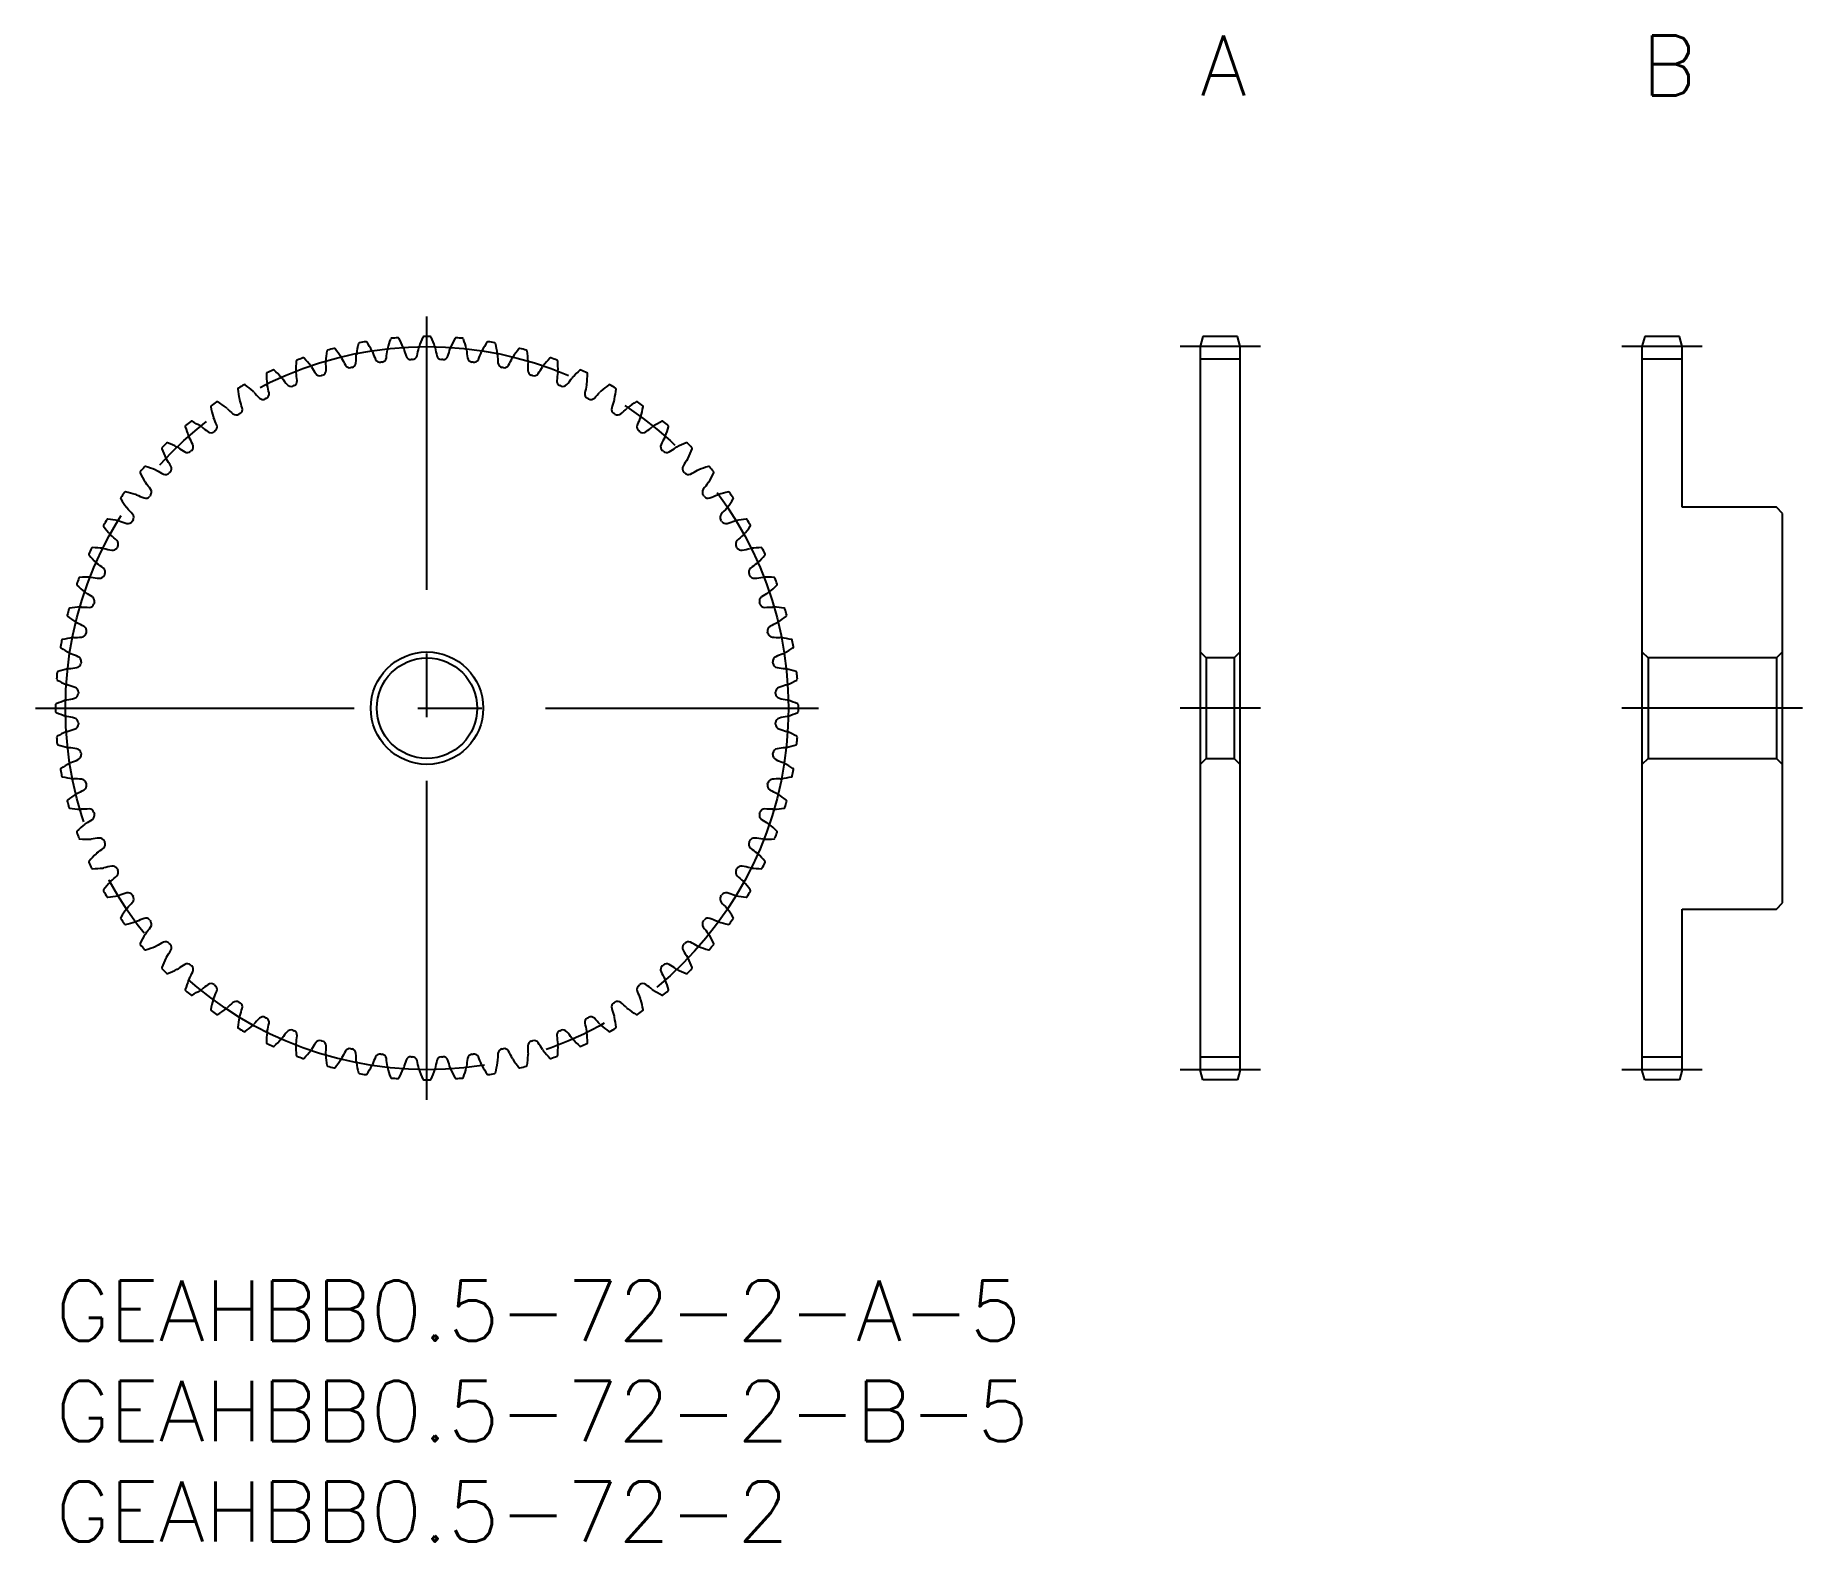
# Model space of a CAD drawing. Extents: x -1 to 87, y -13 to 62.
import ezdxf

# ---------------------------------------------------------------- set-up
doc = ezdxf.new("R2010")
doc.units = 0
doc.header["$LTSCALE"] = 0.5
doc.linetypes.add('CENTER', pattern=[50.8, 31.75, -6.35, 6.35, -6.35])
for name, color, linetype in [('MSM_CENTER', 1, 'CENTER'), ('MSM_CONTINUOUS', 7, 'CONTINUOUS'), ('MSM_PART_NUMBER', 7, 'CONTINUOUS')]:
    doc.layers.add(name, color=color, linetype=linetype)
doc.styles.get("Standard").update_dxf_attribs({"font": 'txt.shx', "height": 3, "bigfont": 'bigfont.shx'})

# ---------------------------------------------------------------- blocks, each defined once
blk = doc.blocks.new('*U2')
at = {"layer": 'MSM_PART_NUMBER'}
blk.add_text('GEAHBB0.5-72-2-A-5', height=3, dxfattribs=at).set_placement((0, -3))
blk = doc.blocks.new('*U3')
at = {"layer": 'MSM_PART_NUMBER'}
blk.add_text('GEAHBB0.5-72-2-B-5', height=3, dxfattribs=at).set_placement((0, -8))
blk = doc.blocks.new('*U4')
at = {"layer": 'MSM_PART_NUMBER'}
blk.add_text('GEAHBB0.5-72-2', height=3, dxfattribs=at).set_placement((0, -13))
blk = doc.blocks.new('*U5')
at = {"layer": 'MSM_PART_NUMBER'}
blk.add_text('A', height=3, dxfattribs=at).set_placement((57, 59))
blk = doc.blocks.new('*U6')
at = {"layer": 'MSM_PART_NUMBER'}
blk.add_text('B', height=3, dxfattribs=at).set_placement((79, 59))

msp = doc.modelspace()

# ---------------------------------------------------------------- linework, layer by layer
at = {"layer": 'MSM_CENTER'}
for p, q in [((18.5, 9), (18.5, 48)), ((60, 46.5), (56, 46.5)), ((82, 46.5), (78, 46.5)), ((-1, 28.5), (38, 28.5)), ((60, 28.5), (56, 28.5)), ((87, 28.5), (78, 28.5)), ((60, 10.5), (56, 10.5)), ((82, 10.5), (78, 10.5))]:
    msp.add_line(p, q, dxfattribs=at)
msp.add_circle((18.5, 28.5), 18, dxfattribs=at)
at = {"layer": 'MSM_CONTINUOUS'}
for p, q in [((57.134, 47), (57, 46.5)), ((58.866, 47), (57.134, 47)), ((59, 46.5), (58.866, 47)), ((79.134, 47), (79, 46.5)), ((80.866, 47), (79.134, 47)), ((81, 46.5), (80.866, 47)), ((57, 46.5), (57, 10.5)), ((59, 45.875), (57, 45.875)), ((59, 10.5), (59, 46.5)), ((79, 46.5), (79, 10.5)), ((81, 45.875), (79, 45.875)), ((81, 38.5), (81, 46.5)), ((85.7, 38.5), (81, 38.5)), ((86, 38.2), (85.7, 38.5)), ((86, 18.8), (86, 38.2)), ((57, 31.3), (57.3, 31)), ((57.3, 31), (57.3, 26)), ((58.7, 31), (57.3, 31)), ((58.7, 31), (59, 31.3)), ((58.7, 31), (58.7, 26)), ((79, 31.3), (79.3, 31)), ((79.3, 31), (79.3, 26)), ((85.7, 31), (79.3, 31)), ((85.7, 31), (86, 31.3)), ((85.7, 31), (85.7, 26)), ((57.3, 26), (57, 25.7)), ((57.3, 26), (58.7, 26)), ((59, 25.7), (58.7, 26)), ((79.3, 26), (79, 25.7)), ((79.3, 26), (85.7, 26)), ((86, 25.7), (85.7, 26)), ((81, 10.5), (81, 18.5)), ((81, 18.5), (85.7, 18.5)), ((85.7, 18.5), (86, 18.8)), ((59, 11.125), (57, 11.125)), ((81, 11.125), (79, 11.125)), ((57.134, 10), (57, 10.5)), ((58.866, 10), (57.134, 10)), ((59, 10.5), (58.866, 10)), ((79.134, 10), (79, 10.5)), ((80.866, 10), (79.134, 10)), ((81, 10.5), (80.866, 10))]:
    msp.add_line(p, q, dxfattribs=at)
for radius in [2.8, 2.5]:
    msp.add_circle((18.5, 28.5), radius, dxfattribs=at)
for centre, radius, start, end in [((20.919, 45.241), 6, 166.39874, 171.25), ((15.135, 46.641), 0.05, 100.5078, 166.39875), ((18.5, 28.5), 18.5, 99.49258, 100.50742), ((15.457, 46.697), 0.05, 33.60126, 99.49258), ((10.501, 43.405), 6, 28.75, 33.60126), ((22.368, 44.967), 6, 161.39874, 166.25), ((16.729, 46.865), 0.05, 95.5078, 161.39875), ((18.5, 28.5), 18.5, 94.49258, 95.50742), ((17.055, 46.893), 0.05, 28.60126, 94.49258), ((11.831, 44.045), 6, 23.75, 28.60126), ((23.789, 44.567), 6, 156.39874, 161.25), ((18.337, 46.949), 0.05, 90.5078, 156.39876), ((18.5, 28.5), 18.5, 89.49258, 90.50742), ((18.663, 46.949), 0.05, 23.60126, 89.49258), ((13.211, 44.567), 6, 18.75, 23.60126), ((25.169, 44.045), 6, 151.39874, 156.25), ((19.945, 46.893), 0.05, 85.50742, 151.39874), ((18.5, 28.5), 18.5, 84.49258, 85.50742), ((20.271, 46.865), 0.05, 18.60126, 84.4926), ((14.632, 44.967), 6, 13.75, 18.60126), ((26.499, 43.405), 6, 146.39874, 151.25), ((21.543, 46.697), 0.05, 80.50742, 146.39874), ((18.5, 28.5), 18.5, 79.49258, 80.50742), ((21.865, 46.641), 0.05, 13.60126, 79.4926), ((16.081, 45.241), 6, 8.75, 13.60126), ((17.975, 45.407), 6, 176.39874, 181.25), ((12.036, 45.781), 0.05, 110.5078, 176.39876), ((18.5, 28.5), 18.5, 109.49258, 110.50742), ((12.344, 45.893), 0.05, 43.60126, 109.4926), ((8.035, 41.789), 6, 38.75, 43.60126), ((13.877, 45.754), 0.415, 176.2497, 184.48796), ((19.45, 45.388), 6, 171.39874, 176.25), ((13.567, 46.278), 0.05, 105.5078, 171.39876), ((18.5, 28.5), 18.5, 104.49258, 105.50742), ((13.883, 46.363), 0.05, 38.60136, 104.49255), ((9.233, 42.651), 6, 33.75, 38.60126), ((13.877, 45.754), 0.415, 25.51204, 33.7503), ((19.25, 48.318), 5.538, 205.51174, 209.66556), ((9.445, 46.144), 5.538, 355.33444, 359.48826), ((15.398, 46.091), 0.415, 171.2497, 179.48796), ((15.398, 46.091), 0.415, 20.51204, 28.7503), ((20.974, 48.177), 5.538, 200.51174, 204.66556), ((16.168, 45.97), 0.25, 204.66556, 277.60323), ((16.231, 45.978), 0.25, 277.39677, 350.33444), ((11.018, 46.866), 5.538, 350.33444, 354.48826), ((16.943, 46.294), 0.415, 166.2497, 174.48796), ((16.943, 46.294), 0.415, 15.51204, 23.7503), ((22.679, 47.887), 5.538, 195.51174, 199.66556), ((17.699, 46.107), 0.25, 199.66556, 272.60323), ((18.5, 28.5), 17.375, 92.39677, 92.60323), ((17.763, 46.11), 0.25, 272.39677, 345.33444), ((12.647, 47.448), 5.538, 345.33444, 349.48826), ((18.5, 46.362), 0.415, 161.2497, 169.48796), ((18.5, 46.362), 0.415, 10.51204, 18.7503), ((24.353, 47.448), 5.538, 190.51174, 194.66556), ((19.237, 46.11), 0.25, 194.66556, 267.60323), ((18.5, 28.5), 17.375, 87.39677, 87.60323), ((19.301, 46.107), 0.25, 267.39677, 340.33444), ((14.321, 47.887), 5.538, 340.33444, 344.48826), ((20.057, 46.294), 0.415, 156.2497, 164.48796), ((20.057, 46.294), 0.415, 5.51204, 13.7503), ((25.982, 46.866), 5.538, 185.51174, 189.66556), ((20.769, 45.978), 0.25, 189.66556, 262.60323), ((20.832, 45.97), 0.25, 262.39677, 335.33444), ((16.026, 48.177), 5.538, 335.33444, 339.48826), ((21.602, 46.091), 0.415, 151.2497, 159.48796), ((21.602, 46.091), 0.415, 0.51204, 8.7503), ((27.555, 46.144), 5.538, 180.51174, 184.66556), ((17.75, 48.318), 5.538, 330.33444, 334.48826), ((23.123, 45.754), 0.415, 146.2497, 154.48796), ((27.767, 42.651), 6, 141.39874, 146.25), ((23.117, 46.363), 0.05, 75.50742, 141.39874), ((18.5, 28.5), 18.5, 74.49258, 75.50742), ((23.433, 46.278), 0.05, 8.60126, 74.4926), ((17.55, 45.388), 6, 3.75, 8.60126), ((23.123, 45.754), 0.415, 355.51204, 3.7503), ((28.965, 41.789), 6, 136.39874, 141.25), ((24.656, 45.893), 0.05, 70.50742, 136.39875), ((18.5, 28.5), 18.5, 69.49258, 70.50742), ((24.964, 45.781), 0.05, 3.60126, 69.49261), ((19.025, 45.407), 6, 358.75, 3.60126), ((10.555, 45.152), 0.05, 115.5078, 181.39876), ((16.503, 45.297), 6, 181.39874, 186.25), ((18.5, 28.5), 18.5, 114.49258, 115.50742), ((10.851, 45.29), 0.05, 48.60126, 114.4926), ((6.916, 40.827), 6, 43.75, 48.60126), ((10.951, 44.689), 0.415, 35.51204, 43.7503), ((15.797, 48.147), 5.538, 215.51174, 219.66556), ((12.391, 45.285), 0.415, 181.2497, 189.48796), ((6.519, 44.304), 5.538, 5.33444, 9.48826), ((12.391, 45.285), 0.415, 30.51204, 38.7503), ((17.519, 48.308), 5.538, 210.51174, 214.66556), ((13.17, 45.3), 0.25, 214.66556, 287.60323), ((18.5, 28.5), 17.375, 107.39677, 107.60323), ((13.23, 45.319), 0.25, 287.39677, 0.33444), ((7.942, 45.288), 5.538, 0.33444, 4.48826), ((14.654, 45.7), 0.25, 209.66556, 282.60323), ((18.5, 28.5), 17.375, 102.39677, 102.60323), ((14.716, 45.714), 0.25, 282.39677, 355.33444), ((18.5, 28.5), 17.375, 97.39677, 97.60323), ((18.5, 28.5), 17.375, 82.39677, 82.60323), ((22.284, 45.714), 0.25, 184.66556, 257.60323), ((18.5, 28.5), 17.375, 77.39677, 77.60323), ((22.346, 45.7), 0.25, 257.39677, 330.33444), ((29.058, 45.288), 5.538, 175.51174, 179.66556), ((23.77, 45.319), 0.25, 179.66556, 252.60323), ((18.5, 28.5), 17.375, 72.39677, 72.60323), ((23.83, 45.3), 0.25, 252.39677, 325.33444), ((19.481, 48.308), 5.538, 325.33444, 329.48826), ((24.609, 45.285), 0.415, 141.24968, 149.48796), ((30.481, 44.304), 5.538, 170.51174, 174.66556), ((24.609, 45.285), 0.415, 350.51204, 358.7503), ((21.203, 48.147), 5.538, 320.33444, 324.48826), ((26.049, 44.689), 0.415, 136.2497, 144.48796), ((30.084, 40.827), 6, 131.39874, 136.25), ((26.149, 45.29), 0.05, 65.50742, 131.39875), ((18.5, 28.5), 18.5, 64.49258, 65.50742), ((20.497, 45.297), 6, 353.75, 358.60126), ((26.445, 45.152), 0.05, 358.60126, 64.49261), ((9.134, 44.396), 0.05, 120.5078, 186.39876), ((15.047, 45.059), 6, 186.39874, 191.25), ((18.5, 28.5), 18.5, 119.49258, 120.50742), ((9.417, 44.559), 0.05, 53.60126, 119.49257), ((5.886, 39.77), 6, 48.75, 53.60126), ((9.569, 43.969), 0.415, 40.51204, 48.7503), ((14.095, 47.836), 5.538, 220.51174, 224.66556), ((10.39, 44.148), 0.25, 297.39677, 10.33444), ((10.951, 44.689), 0.415, 186.2497, 194.48796), ((5.187, 43.199), 5.538, 10.33444, 14.48826), ((11.726, 44.771), 0.25, 219.66556, 292.60323), ((18.5, 28.5), 17.375, 112.39677, 112.60323), ((11.785, 44.796), 0.25, 292.39677, 5.33444), ((25.215, 44.796), 0.25, 174.66556, 247.60323), ((18.5, 28.5), 17.375, 67.39677, 67.60323), ((25.274, 44.771), 0.25, 247.39677, 320.33444), ((26.61, 44.148), 0.25, 169.66556, 242.60323), ((31.813, 43.199), 5.538, 165.51174, 169.66556), ((26.049, 44.689), 0.415, 345.51204, 353.7503), ((22.905, 47.836), 5.538, 315.33444, 319.48826), ((27.431, 43.969), 0.415, 131.2497, 139.48796), ((31.114, 39.77), 6, 126.39874, 131.25), ((27.583, 44.559), 0.05, 60.50742, 126.39874), ((18.5, 28.5), 18.5, 59.49258, 60.50742), ((21.953, 45.059), 6, 348.75, 353.60126), ((27.866, 44.396), 0.05, 353.60126, 59.49262), ((7.784, 43.519), 0.05, 125.5078, 191.39876), ((13.617, 44.695), 6, 191.39874, 196.25), ((18.5, 28.5), 18.5, 124.49258, 125.50742), ((8.052, 43.706), 0.05, 58.60126, 124.49258), ((4.952, 38.628), 6, 53.75, 58.60126), ((8.255, 43.132), 0.415, 45.51204, 53.7503), ((12.426, 47.379), 5.538, 225.51174, 229.66556), ((9.003, 43.348), 0.25, 229.66556, 302.60323), ((18.5, 28.5), 17.375, 122.39677, 122.60323), ((9.569, 43.969), 0.415, 191.2497, 199.48796), ((3.957, 41.983), 5.538, 15.33444, 19.48826), ((9.057, 43.382), 0.25, 302.39677, 15.33444), ((10.334, 44.119), 0.25, 224.66556, 297.60323), ((18.5, 28.5), 17.375, 117.39677, 117.60323), ((18.5, 28.5), 17.375, 62.39677, 62.60323), ((26.666, 44.119), 0.25, 242.39677, 315.33444), ((27.943, 43.382), 0.25, 164.66556, 237.60323), ((33.043, 41.983), 5.538, 160.51174, 164.66556), ((18.5, 28.5), 17.375, 57.39677, 57.60323), ((27.431, 43.969), 0.415, 340.51204, 348.7503), ((27.997, 43.348), 0.25, 237.39677, 310.33444), ((24.574, 47.379), 5.538, 310.33444, 314.48826), ((28.745, 43.132), 0.415, 126.2497, 134.48796), ((32.048, 38.628), 6, 121.39874, 126.25), ((28.948, 43.706), 0.05, 55.50742, 121.39875), ((18.5, 28.5), 18.5, 54.49258, 55.50742), ((23.383, 44.695), 6, 343.75, 348.60126), ((29.216, 43.519), 0.05, 348.60126, 54.49261), ((6.516, 42.528), 0.05, 130.5078, 196.39875), ((12.224, 44.208), 6, 196.39874, 201.25), ((18.5, 28.5), 18.5, 129.49258, 130.50742), ((6.766, 42.738), 0.05, 63.60126, 129.49258), ((4.121, 37.408), 6, 58.75, 63.60126), ((7.018, 42.183), 0.415, 50.51204, 58.7503), ((10.804, 46.778), 5.538, 230.51174, 234.66556), ((7.745, 42.463), 0.25, 234.66556, 307.60323), ((8.255, 43.132), 0.415, 196.2497, 204.48796), ((2.837, 40.664), 5.538, 20.33444, 24.48826), ((18.5, 28.5), 17.375, 127.39677, 127.60323), ((7.796, 42.502), 0.25, 307.39677, 20.33444), ((29.204, 42.502), 0.25, 159.66556, 232.60323), ((34.163, 40.664), 5.538, 155.51174, 159.66556), ((18.5, 28.5), 17.375, 52.39677, 52.60323), ((29.255, 42.463), 0.25, 232.39677, 305.33444), ((28.745, 43.132), 0.415, 335.51204, 343.7503), ((26.196, 46.778), 5.538, 305.33444, 309.48826), ((29.982, 42.183), 0.415, 121.24968, 129.48796), ((32.879, 37.408), 6, 116.39874, 121.25), ((30.234, 42.738), 0.05, 50.50742, 116.39875), ((18.5, 28.5), 18.5, 49.49258, 50.50742), ((24.776, 44.208), 6, 338.75, 343.60126), ((30.484, 42.528), 0.05, 343.60126, 49.49261), ((5.339, 41.43), 0.05, 135.5078, 201.39875), ((10.879, 43.601), 6, 201.39874, 206.25), ((18.5, 28.5), 18.5, 134.49258, 135.50742), ((5.57, 41.661), 0.05, 68.60126, 134.4926), ((3.399, 36.121), 6, 63.75, 68.60126), ((5.869, 41.131), 0.415, 55.51204, 63.7503), ((9.24, 46.037), 5.538, 235.51174, 239.66556), ((7.018, 42.183), 0.415, 201.2497, 209.48796), ((1.836, 39.253), 5.538, 25.33444, 29.48826), ((6.616, 41.516), 0.25, 312.39677, 25.33444), ((30.384, 41.516), 0.25, 154.66556, 227.60323), ((35.164, 39.253), 5.538, 150.51174, 154.66556), ((29.982, 42.183), 0.415, 330.51204, 338.7503), ((27.76, 46.037), 5.538, 300.33444, 304.48826), ((31.131, 41.131), 0.415, 116.2497, 124.48796), ((33.601, 36.121), 6, 111.39874, 116.25), ((31.43, 41.661), 0.05, 45.50742, 111.39875), ((18.5, 28.5), 18.5, 44.49258, 45.50742), ((26.121, 43.601), 6, 333.75, 338.60126), ((31.661, 41.43), 0.05, 338.60126, 44.49261), ((18.5, 28.5), 18.5, 139.49258, 140.50742), ((4.472, 40.484), 0.05, 73.60126, 139.4926), ((2.792, 34.776), 6, 68.75, 73.60126), ((5.869, 41.131), 0.415, 206.2497, 214.48796), ((0.963, 37.76), 5.538, 30.33444, 34.48826), ((5.527, 40.431), 0.25, 317.39677, 30.33444), ((6.569, 41.473), 0.25, 239.66556, 312.60323), ((18.5, 28.5), 17.375, 132.39677, 132.60323), ((18.5, 28.5), 17.375, 47.39677, 47.60323), ((30.431, 41.473), 0.25, 227.39677, 300.33444), ((31.473, 40.431), 0.25, 149.66556, 222.60323), ((36.037, 37.76), 5.538, 145.51174, 149.66556), ((31.131, 41.131), 0.415, 325.51204, 333.7503), ((34.208, 34.776), 6, 106.39874, 111.25), ((32.528, 40.484), 0.05, 40.50742, 106.39875), ((18.5, 28.5), 18.5, 39.49258, 40.50742), ((4.262, 40.234), 0.05, 140.5078, 206.39875), ((9.592, 42.879), 6, 206.39874, 211.25), ((4.817, 39.982), 0.415, 211.2497, 219.48796), ((0.222, 36.196), 5.538, 35.33444, 39.48826), ((4.817, 39.982), 0.415, 60.51204, 68.7503), ((7.747, 45.164), 5.538, 240.51174, 244.66556), ((5.484, 40.384), 0.25, 244.66556, 317.60323), ((18.5, 28.5), 17.375, 137.39677, 137.60323), ((18.5, 28.5), 17.375, 42.39677, 42.60323), ((31.516, 40.384), 0.25, 222.39677, 295.33444), ((29.253, 45.164), 5.538, 295.33444, 299.48826), ((32.183, 39.982), 0.415, 111.2497, 119.48796), ((36.778, 36.196), 5.538, 140.51174, 144.66556), ((32.183, 39.982), 0.415, 320.51204, 328.7503), ((27.408, 42.879), 6, 328.75, 333.60126), ((32.738, 40.234), 0.05, 333.60126, 39.49261), ((3.294, 38.948), 0.05, 145.5078, 211.39875), ((8.372, 42.048), 6, 211.39874, 216.25), ((18.5, 28.5), 18.5, 144.49258, 145.50742), ((3.481, 39.216), 0.05, 78.60126, 144.4926), ((2.305, 33.383), 6, 73.75, 78.60126), ((3.868, 38.745), 0.415, 65.51204, 73.7503), ((6.336, 44.163), 5.538, 245.51174, 249.66556), ((4.498, 39.204), 0.25, 249.66556, 322.60323), ((18.5, 28.5), 17.375, 142.39677, 142.60323), ((4.537, 39.255), 0.25, 322.39677, 35.33444), ((32.463, 39.255), 0.25, 144.66556, 217.60323), ((18.5, 28.5), 17.375, 37.39677, 37.60323), ((32.502, 39.204), 0.25, 217.39677, 290.33444), ((30.664, 44.163), 5.538, 290.33444, 294.48826), ((33.132, 38.745), 0.415, 106.2497, 114.48796), ((34.695, 33.383), 6, 101.39874, 106.25), ((28.628, 42.048), 6, 323.75, 328.60126), ((33.519, 39.216), 0.05, 35.50742, 101.39874), ((18.5, 28.5), 18.5, 34.49258, 35.50742), ((33.706, 38.948), 0.05, 328.60126, 34.49261), ((18.5, 28.5), 18.5, 149.49258, 150.50742), ((2.604, 37.866), 0.05, 83.60126, 149.4926), ((1.941, 31.953), 6, 78.75, 83.60126), ((3.868, 38.745), 0.415, 216.2497, 224.48796), ((-0.379, 34.574), 5.538, 40.33444, 44.48826), ((18.5, 28.5), 17.375, 147.39677, 147.60323), ((3.652, 37.997), 0.25, 327.39677, 40.33444), ((33.348, 37.997), 0.25, 139.66556, 212.60323), ((18.5, 28.5), 17.375, 32.39677, 32.60323), ((37.379, 34.574), 5.538, 135.51174, 139.66556), ((33.132, 38.745), 0.415, 315.51204, 323.7503), ((35.059, 31.953), 6, 96.39874, 101.25), ((34.396, 37.866), 0.05, 30.50742, 96.39875), ((18.5, 28.5), 18.5, 29.49258, 30.50742), ((2.441, 37.583), 0.05, 150.5078, 216.39875), ((7.23, 41.114), 6, 216.39874, 221.25), ((3.031, 37.431), 0.415, 221.2497, 229.48796), ((-0.836, 32.905), 5.538, 45.33444, 49.48826), ((3.031, 37.431), 0.415, 70.51204, 78.7503), ((5.017, 43.043), 5.538, 250.51174, 254.66556), ((3.618, 37.943), 0.25, 254.66556, 327.60323), ((33.382, 37.943), 0.25, 212.39677, 285.33444), ((31.983, 43.043), 5.538, 285.33444, 289.48826), ((33.969, 37.431), 0.415, 101.24968, 109.48796), ((37.836, 32.905), 5.538, 130.51174, 134.66556), ((33.969, 37.431), 0.415, 310.51204, 318.7503), ((29.77, 41.114), 6, 318.75, 323.60126), ((34.559, 37.583), 0.05, 323.60126, 29.49261), ((1.71, 36.149), 0.05, 155.5078, 221.39876), ((18.5, 28.5), 18.5, 154.49258, 155.50742), ((6.173, 40.084), 6, 221.39874, 226.25), ((1.848, 36.445), 0.05, 88.60126, 154.49257), ((1.703, 30.497), 6, 83.75, 88.60126), ((2.311, 36.049), 0.415, 75.51204, 83.7503), ((3.801, 41.813), 5.538, 255.51174, 259.66556), ((2.852, 36.61), 0.25, 259.66556, 332.60323), ((2.881, 36.666), 0.25, 332.39677, 45.33444), ((18.5, 28.5), 17.375, 152.39677, 152.60323), ((34.119, 36.666), 0.25, 134.66556, 207.60323), ((18.5, 28.5), 17.375, 27.39677, 27.60323), ((34.148, 36.61), 0.25, 207.39677, 280.33444), ((33.199, 41.813), 5.538, 280.33444, 284.48826), ((34.689, 36.049), 0.415, 96.24968, 104.48796), ((35.297, 30.497), 6, 91.39874, 96.25), ((30.827, 40.084), 6, 313.75, 318.60126), ((35.152, 36.445), 0.05, 25.50742, 91.39875), ((18.5, 28.5), 18.5, 24.49258, 25.50742), ((35.29, 36.149), 0.05, 318.60126, 24.49262), ((2.311, 36.049), 0.415, 226.2497, 234.48796), ((-1.147, 31.203), 5.538, 50.33444, 54.48826), ((2.229, 35.274), 0.25, 337.39677, 50.33444), ((34.771, 35.274), 0.25, 129.66556, 202.60323), ((38.147, 31.203), 5.538, 125.51174, 129.66556), ((34.689, 36.049), 0.415, 305.51204, 313.7503), ((1.107, 34.656), 0.05, 160.50742, 226.39876), ((18.5, 28.5), 18.5, 159.49258, 160.50742), ((5.211, 38.965), 6, 226.39874, 231.25), ((1.219, 34.964), 0.05, 93.60126, 159.49255), ((1.593, 29.025), 6, 88.75, 93.60126), ((1.715, 34.609), 0.415, 80.51204, 88.7503), ((2.696, 40.481), 5.538, 260.51174, 264.66556), ((2.204, 35.215), 0.25, 264.66556, 337.60323), ((18.5, 28.5), 17.375, 157.39677, 157.60323), ((18.5, 28.5), 17.375, 22.39677, 22.60323), ((34.796, 35.215), 0.25, 202.39677, 275.33444), ((34.304, 40.481), 5.538, 275.33444, 279.48826), ((35.285, 34.609), 0.415, 91.24968, 99.48796), ((35.407, 29.025), 6, 86.39874, 91.25), ((31.789, 38.965), 6, 308.75, 313.60126), ((35.781, 34.964), 0.05, 20.50742, 86.39875), ((18.5, 28.5), 18.5, 19.49258, 20.50742), ((35.893, 34.656), 0.05, 313.60126, 19.49262), ((18.5, 28.5), 18.5, 164.49258, 165.50742), ((0.722, 33.433), 0.05, 98.60136, 164.49258), ((1.612, 27.55), 6, 93.75, 98.60126), ((1.246, 33.123), 0.415, 85.51204, 93.7503), ((1.712, 39.058), 5.538, 265.51174, 269.66556), ((1.715, 34.609), 0.415, 231.2497, 239.48796), ((-1.308, 29.481), 5.538, 55.33444, 59.48826), ((1.681, 33.77), 0.25, 269.66556, 342.60323), ((1.7, 33.83), 0.25, 342.39677, 55.33444), ((18.5, 28.5), 17.375, 162.39677, 162.60323), ((35.3, 33.83), 0.25, 124.66556, 197.60323), ((18.5, 28.5), 17.375, 17.39677, 17.60323), ((35.319, 33.77), 0.25, 197.39677, 270.33444), ((38.308, 29.481), 5.538, 120.51174, 124.66556), ((35.288, 39.058), 5.538, 270.33444, 274.48826), ((35.285, 34.609), 0.415, 300.51204, 308.7503), ((35.754, 33.123), 0.415, 86.24968, 94.48796), ((35.388, 27.55), 6, 81.39874, 86.25), ((36.278, 33.433), 0.05, 15.50742, 81.39874), ((18.5, 28.5), 18.5, 14.49258, 15.50742), ((0.637, 33.117), 0.05, 165.5078, 231.39876), ((4.349, 37.767), 6, 231.39874, 236.25), ((1.246, 33.123), 0.415, 236.2497, 244.48796), ((-1.318, 27.75), 5.538, 60.33444, 64.48826), ((1.3, 32.346), 0.25, 347.39677, 60.33444), ((35.7, 32.346), 0.25, 119.66556, 192.60323), ((38.318, 27.75), 5.538, 115.51174, 119.66556), ((35.754, 33.123), 0.415, 295.51204, 303.7503), ((32.651, 37.767), 6, 303.75, 308.60126), ((36.363, 33.117), 0.05, 308.60126, 14.49262), ((18.5, 28.5), 18.5, 169.49258, 170.50742), ((0.359, 31.865), 0.05, 103.60136, 169.49258), ((1.759, 26.081), 6, 98.75, 103.60126), ((0.909, 31.602), 0.415, 90.51204, 98.7503), ((0.856, 37.555), 5.538, 270.51174, 274.66556), ((1.286, 32.284), 0.25, 274.66556, 347.60323), ((18.5, 28.5), 17.375, 167.39677, 167.60323), ((18.5, 28.5), 17.375, 12.39677, 12.60323), ((35.714, 32.284), 0.25, 192.39677, 265.33444), ((36.144, 37.555), 5.538, 265.33444, 269.48826), ((36.091, 31.602), 0.415, 81.24968, 89.48796), ((35.241, 26.081), 6, 76.39874, 81.25), ((36.641, 31.865), 0.05, 10.50742, 76.39874), ((18.5, 28.5), 18.5, 9.49258, 10.50742), ((0.303, 31.543), 0.05, 170.5078, 236.39875), ((3.595, 36.499), 6, 236.39874, 241.25), ((0.909, 31.602), 0.415, 241.2497, 249.48796), ((-1.177, 26.026), 5.538, 65.33444, 69.48826), ((1.03, 30.832), 0.25, 352.39677, 65.33444), ((35.97, 30.832), 0.25, 114.66556, 187.60323), ((38.177, 26.026), 5.538, 110.51174, 114.66556), ((36.091, 31.602), 0.415, 290.51204, 298.7503), ((33.405, 36.499), 6, 298.75, 303.60126), ((36.697, 31.543), 0.05, 303.60126, 9.49261), ((18.5, 28.5), 18.5, 174.49258, 175.50742), ((0.107, 29.945), 0.05, 175.50742, 241.39876), ((0.135, 30.271), 0.05, 108.60136, 174.49257), ((2.033, 24.632), 6, 103.75, 108.60126), ((0.706, 30.057), 0.415, 95.51204, 103.7503), ((0.134, 35.982), 5.538, 275.51174, 279.66556), ((1.022, 30.769), 0.25, 279.66556, 352.60323), ((18.5, 28.5), 17.375, 172.39677, 172.60323), ((18.5, 28.5), 17.375, 7.39677, 7.60323), ((35.978, 30.769), 0.25, 187.39677, 260.33444), ((36.866, 35.982), 5.538, 260.33444, 264.48826), ((36.294, 30.057), 0.415, 76.24968, 84.48796), ((34.967, 24.632), 6, 71.39874, 76.25), ((36.865, 30.271), 0.05, 5.50742, 71.39874), ((18.5, 28.5), 18.5, 4.49258, 5.50742), ((36.893, 29.945), 0.05, 298.60126, 4.49261), ((2.955, 35.169), 6, 241.39874, 246.25), ((0.706, 30.057), 0.415, 246.2497, 254.48796), ((-0.887, 24.321), 5.538, 70.33444, 74.48826), ((0.89, 29.237), 0.25, 284.66556, 357.60323), ((0.893, 29.301), 0.25, 357.39677, 70.33444), ((18.5, 28.5), 17.375, 177.39677, 177.60323), ((36.107, 29.301), 0.25, 109.66556, 182.60323), ((18.5, 28.5), 17.375, 2.39677, 2.60323), ((36.11, 29.237), 0.25, 182.39677, 255.33444), ((37.887, 24.321), 5.538, 105.51174, 109.66556), ((36.294, 30.057), 0.415, 285.51204, 293.7503), ((34.045, 35.169), 6, 293.75, 298.60126), ((18.5, 28.5), 18.5, 179.49258, 180.50742), ((0.051, 28.663), 0.05, 113.60126, 179.49257), ((0.051, 28.337), 0.05, 180.50742, 246.39876), ((2.433, 23.211), 6, 108.75, 113.60126), ((2.433, 33.789), 6, 246.39874, 251.25), ((0.638, 28.5), 0.415, 100.51204, 108.7503), ((-0.448, 34.353), 5.538, 280.51174, 284.66556), ((37.448, 34.353), 5.538, 255.33444, 259.48826), ((36.362, 28.5), 0.415, 71.24968, 79.48796), ((34.567, 23.211), 6, 66.39874, 71.25), ((34.567, 33.789), 6, 288.75, 293.60126), ((36.949, 28.663), 0.05, 0.50742, 66.39874), ((36.949, 28.337), 0.05, 293.60126, 359.49262), ((18.5, 28.5), 18.5, 359.49258, 0.50742), ((2.955, 21.831), 6, 113.75, 118.60126), ((0.638, 28.5), 0.415, 251.2497, 259.48796), ((0.706, 26.943), 0.415, 105.51204, 113.7503), ((-0.448, 22.647), 5.538, 75.33444, 79.48826), ((-0.887, 32.679), 5.538, 285.51174, 289.66556), ((0.89, 27.763), 0.25, 2.39677, 75.33444), ((0.893, 27.699), 0.25, 289.66556, 2.60323), ((18.5, 28.5), 17.375, 182.39677, 182.60323), ((18.5, 28.5), 17.375, 357.39677, 357.60323), ((36.107, 27.699), 0.25, 177.39677, 250.33444), ((36.11, 27.763), 0.25, 104.66556, 177.60323), ((37.887, 32.679), 5.538, 250.33444, 254.48826), ((37.448, 22.647), 5.538, 100.51174, 104.66556), ((36.294, 26.943), 0.415, 66.24968, 74.48796), ((36.362, 28.5), 0.415, 280.51204, 288.7503), ((34.045, 21.831), 6, 61.39874, 66.25), ((0.107, 27.055), 0.05, 118.60136, 184.49255), ((18.5, 28.5), 18.5, 184.49258, 185.50742), ((0.135, 26.729), 0.05, 185.50742, 251.39876), ((2.033, 32.368), 6, 251.39874, 256.25), ((0.706, 26.943), 0.415, 256.2497, 264.48796), ((0.134, 21.018), 5.538, 80.33444, 84.48826), ((1.022, 26.231), 0.25, 7.39677, 80.33444), ((35.978, 26.231), 0.25, 99.66556, 172.60323), ((36.866, 21.018), 5.538, 95.51174, 99.66556), ((36.294, 26.943), 0.415, 275.51204, 283.7503), ((34.967, 32.368), 6, 283.75, 288.60126), ((36.865, 26.729), 0.05, 288.60126, 354.49261), ((18.5, 28.5), 18.5, 354.49258, 355.50742), ((36.893, 27.055), 0.05, 355.50742, 61.39875), ((3.595, 20.501), 6, 118.75, 123.60126), ((0.909, 25.398), 0.415, 110.51204, 118.7503), ((-1.177, 30.974), 5.538, 290.51174, 294.66556), ((1.03, 26.168), 0.25, 294.66556, 7.60323), ((18.5, 28.5), 17.375, 187.39677, 187.60323), ((35.97, 26.168), 0.25, 172.39677, 245.33444), ((18.5, 28.5), 17.375, 352.39677, 352.60323), ((38.177, 30.974), 5.538, 245.33444, 249.48826), ((36.091, 25.398), 0.415, 61.24968, 69.48796), ((33.405, 20.501), 6, 56.39874, 61.25), ((0.303, 25.457), 0.05, 123.60136, 189.49255), ((18.5, 28.5), 18.5, 189.49258, 190.50742), ((0.359, 25.135), 0.05, 190.50742, 256.39876), ((1.759, 30.919), 6, 256.39874, 261.25), ((0.909, 25.398), 0.415, 261.2497, 269.48796), ((0.856, 19.445), 5.538, 85.33444, 89.48826), ((1.286, 24.716), 0.25, 12.39677, 85.33444), ((1.3, 24.654), 0.25, 299.66556, 12.60323), ((18.5, 28.5), 17.375, 192.39677, 192.60323), ((35.7, 24.654), 0.25, 167.39677, 240.33444), ((18.5, 28.5), 17.375, 347.39677, 347.60323), ((35.714, 24.716), 0.25, 94.66556, 167.60323), ((36.144, 19.445), 5.538, 90.51174, 94.66556), ((36.091, 25.398), 0.415, 270.51204, 278.7503), ((35.241, 30.919), 6, 278.75, 283.60126), ((36.641, 25.135), 0.05, 283.60126, 349.49261), ((18.5, 28.5), 18.5, 349.49258, 350.50742), ((36.697, 25.457), 0.05, 350.50742, 56.39874), ((0.637, 23.883), 0.05, 128.60126, 194.49255), ((18.5, 28.5), 18.5, 194.49258, 195.50742), ((4.349, 19.233), 6, 123.75, 128.60126), ((1.246, 23.877), 0.415, 115.51204, 123.7503), ((-1.318, 29.25), 5.538, 295.51174, 299.66556), ((38.318, 29.25), 5.538, 240.33444, 244.48826), ((35.754, 23.877), 0.415, 56.24968, 64.48796), ((32.651, 19.233), 6, 51.39874, 56.25), ((18.5, 28.5), 18.5, 344.49258, 345.50742), ((36.363, 23.883), 0.05, 345.50742, 51.39875), ((0.722, 23.567), 0.05, 195.50742, 261.39876), ((1.612, 29.45), 6, 261.39874, 266.25), ((1.246, 23.877), 0.415, 266.2497, 274.48796), ((1.712, 17.942), 5.538, 90.33444, 94.48826), ((-1.308, 27.519), 5.538, 300.51174, 304.66556), ((1.681, 23.23), 0.25, 17.39677, 90.33444), ((1.7, 23.17), 0.25, 304.66556, 17.60323), ((18.5, 28.5), 17.375, 197.39677, 197.60323), ((35.3, 23.17), 0.25, 162.39677, 235.33444), ((18.5, 28.5), 17.375, 342.39677, 342.60323), ((35.319, 23.23), 0.25, 89.66556, 162.60323), ((38.308, 27.519), 5.538, 235.33444, 239.48826), ((35.288, 17.942), 5.538, 85.51174, 89.66556), ((35.754, 23.877), 0.415, 265.51204, 273.7503), ((35.388, 29.45), 6, 273.75, 278.60126), ((36.278, 23.567), 0.05, 278.60126, 344.49261), ((1.107, 22.344), 0.05, 133.60126, 199.49255), ((18.5, 28.5), 18.5, 199.49258, 200.50742), ((5.211, 18.035), 6, 128.75, 133.60126), ((1.219, 22.036), 0.05, 200.50742, 266.39876), ((1.715, 22.391), 0.415, 120.51204, 128.7503), ((2.696, 16.519), 5.538, 95.33444, 99.48826), ((2.204, 21.785), 0.25, 22.39677, 95.33444), ((34.796, 21.785), 0.25, 84.66556, 157.60323), ((34.304, 16.519), 5.538, 80.51174, 84.66556), ((35.285, 22.391), 0.415, 51.24968, 59.48796), ((31.789, 18.035), 6, 46.39874, 51.25), ((35.781, 22.036), 0.05, 273.60126, 339.49262), ((18.5, 28.5), 18.5, 339.49258, 340.50742), ((35.893, 22.344), 0.05, 340.50742, 46.39875), ((1.593, 27.975), 6, 266.39874, 271.25), ((6.173, 16.916), 6, 133.75, 138.60126), ((1.715, 22.391), 0.415, 271.2497, 279.48796), ((2.311, 20.951), 0.415, 125.51204, 133.7503), ((-1.147, 25.797), 5.538, 305.51174, 309.66556), ((2.229, 21.726), 0.25, 309.66556, 22.60323), ((18.5, 28.5), 17.375, 202.39677, 202.60323), ((34.771, 21.726), 0.25, 157.39677, 230.33444), ((18.5, 28.5), 17.375, 337.39677, 337.60323), ((38.147, 25.797), 5.538, 230.33444, 234.48826), ((34.689, 20.951), 0.415, 46.24968, 54.48796), ((30.827, 16.916), 6, 41.39874, 46.25), ((35.285, 22.391), 0.415, 260.51204, 268.7503), ((35.407, 27.975), 6, 268.75, 273.60126), ((1.71, 20.851), 0.05, 138.60126, 204.49255), ((18.5, 28.5), 18.5, 204.49258, 205.50742), ((1.848, 20.555), 0.05, 205.5078, 271.39876), ((1.703, 26.503), 6, 271.39874, 276.25), ((2.311, 20.951), 0.415, 276.2497, 284.48796), ((3.801, 15.187), 5.538, 100.33444, 104.48826), ((2.852, 20.39), 0.25, 27.39677, 100.33444), ((2.881, 20.334), 0.25, 314.66556, 27.60323), ((18.5, 28.5), 17.375, 207.39677, 207.60323), ((34.119, 20.334), 0.25, 152.39677, 225.33444), ((18.5, 28.5), 17.375, 332.39677, 332.60323), ((34.148, 20.39), 0.25, 79.66556, 152.60323), ((33.199, 15.187), 5.538, 75.51174, 79.66556), ((34.689, 20.951), 0.415, 255.51204, 263.7503), ((35.297, 26.503), 6, 263.75, 268.60126), ((35.152, 20.555), 0.05, 268.60126, 334.49262), ((18.5, 28.5), 18.5, 334.49258, 335.50742), ((35.29, 20.851), 0.05, 335.50742, 41.39875), ((2.441, 19.417), 0.05, 143.60126, 209.49255), ((18.5, 28.5), 18.5, 209.49258, 210.50742), ((7.23, 15.886), 6, 138.75, 143.60126), ((3.031, 19.569), 0.415, 130.51204, 138.7503), ((-0.836, 24.095), 5.538, 310.51174, 314.66556), ((37.836, 24.095), 5.538, 225.33444, 229.48826), ((33.969, 19.569), 0.415, 41.24968, 49.48796), ((29.77, 15.886), 6, 36.39874, 41.25), ((18.5, 28.5), 18.5, 329.49258, 330.50742), ((34.559, 19.417), 0.05, 330.50742, 36.39875), ((2.604, 19.134), 0.05, 210.5078, 276.39876), ((1.941, 25.047), 6, 276.39874, 281.25), ((3.031, 19.569), 0.415, 281.2497, 289.48796), ((5.017, 13.957), 5.538, 105.33444, 109.48826), ((8.372, 14.952), 6, 143.75, 148.60126), ((3.868, 18.255), 0.415, 135.51204, 143.7503), ((3.618, 19.057), 0.25, 32.39677, 105.33444), ((-0.379, 22.426), 5.538, 315.51174, 319.66556), ((18.5, 28.5), 17.375, 212.39677, 212.60323), ((3.652, 19.003), 0.25, 319.66556, 32.60323), ((33.348, 19.003), 0.25, 147.39677, 220.33444), ((18.5, 28.5), 17.375, 327.39677, 327.60323), ((37.379, 22.426), 5.538, 220.33444, 224.48826), ((33.382, 19.057), 0.25, 74.66556, 147.60323), ((33.132, 18.255), 0.415, 36.24968, 44.48796), ((31.983, 13.957), 5.538, 70.51174, 74.66556), ((28.628, 14.952), 6, 31.39874, 36.25), ((33.969, 19.569), 0.415, 250.51204, 258.7503), ((35.059, 25.047), 6, 258.75, 263.60126), ((34.396, 19.134), 0.05, 263.60126, 329.49262), ((3.294, 18.052), 0.05, 148.60126, 214.49261), ((18.5, 28.5), 18.5, 214.49258, 215.50742), ((3.481, 17.784), 0.05, 215.5078, 281.39876), ((2.305, 23.617), 6, 281.39874, 286.25), ((3.868, 18.255), 0.415, 286.24968, 294.48796), ((6.336, 12.837), 5.538, 110.33444, 114.48826), ((4.498, 17.796), 0.25, 37.39677, 110.33444), ((0.222, 20.804), 5.538, 320.51174, 324.66556), ((18.5, 28.5), 17.375, 217.39677, 217.60323), ((4.537, 17.745), 0.25, 324.66556, 37.60323), ((32.463, 17.745), 0.25, 142.39677, 215.33444), ((36.778, 20.804), 5.538, 215.33444, 219.48826), ((18.5, 28.5), 17.375, 322.39677, 322.60323), ((32.502, 17.796), 0.25, 69.66556, 142.60323), ((30.664, 12.837), 5.538, 65.51174, 69.66556), ((33.132, 18.255), 0.415, 245.51204, 253.7503), ((34.695, 23.617), 6, 253.75, 258.60126), ((33.519, 17.784), 0.05, 258.60126, 324.49262), ((18.5, 28.5), 18.5, 324.49258, 325.50742), ((33.706, 18.052), 0.05, 325.50742, 31.39874), ((4.262, 16.766), 0.05, 153.60126, 219.4926), ((9.592, 14.121), 6, 148.75, 153.60126), ((18.5, 28.5), 18.5, 219.49258, 220.50742), ((4.817, 17.018), 0.415, 140.51204, 148.7503), ((7.747, 11.836), 5.538, 115.33444, 119.48826), ((5.484, 16.616), 0.25, 42.39677, 115.33444), ((18.5, 28.5), 17.375, 222.39677, 222.60323), ((5.527, 16.569), 0.25, 329.66556, 42.60323), ((31.473, 16.569), 0.25, 137.39677, 210.33444), ((18.5, 28.5), 17.375, 317.39677, 317.60323), ((31.516, 16.616), 0.25, 64.66556, 137.60323), ((29.253, 11.836), 5.538, 60.51174, 64.66556), ((32.183, 17.018), 0.415, 31.2497, 39.48796), ((27.408, 14.121), 6, 26.39874, 31.25), ((18.5, 28.5), 18.5, 319.49258, 320.50742), ((32.738, 16.766), 0.05, 320.50742, 26.39875), ((4.472, 16.516), 0.05, 220.5078, 286.39875), ((2.792, 22.224), 6, 286.39874, 291.25), ((4.817, 17.018), 0.415, 291.24968, 299.48796), ((10.879, 13.399), 6, 153.75, 158.60126), ((5.869, 15.869), 0.415, 145.51204, 153.7503), ((0.963, 19.24), 5.538, 325.51174, 329.66556), ((36.037, 19.24), 5.538, 210.33444, 214.48826), ((31.131, 15.869), 0.415, 26.2497, 34.48796), ((26.121, 13.399), 6, 21.39874, 26.25), ((32.183, 17.018), 0.415, 240.51204, 248.7503), ((34.208, 22.224), 6, 248.75, 253.60126), ((32.528, 16.516), 0.05, 253.60126, 319.49262), ((5.339, 15.57), 0.05, 158.60126, 224.4926), ((18.5, 28.5), 18.5, 224.49258, 225.50742), ((5.57, 15.339), 0.05, 225.50742, 291.39876), ((3.399, 20.879), 6, 291.39874, 296.25), ((5.869, 15.869), 0.415, 296.2497, 304.48796), ((9.24, 10.963), 5.538, 120.33444, 124.48826), ((6.569, 15.527), 0.25, 47.39677, 120.33444), ((12.224, 12.792), 6, 158.75, 163.60126), ((7.018, 14.817), 0.415, 150.51204, 158.7503), ((1.836, 17.747), 5.538, 330.51174, 334.66556), ((18.5, 28.5), 17.375, 227.39677, 227.60323), ((6.616, 15.484), 0.25, 334.66556, 47.60323), ((30.384, 15.484), 0.25, 132.39677, 205.33444), ((35.164, 17.747), 5.538, 205.33444, 209.48826), ((18.5, 28.5), 17.375, 312.39677, 312.60323), ((30.431, 15.527), 0.25, 59.66556, 132.60323), ((29.982, 14.817), 0.415, 21.24968, 29.48796), ((24.776, 12.792), 6, 16.39874, 21.25), ((27.76, 10.963), 5.538, 55.51174, 59.66556), ((31.131, 15.869), 0.415, 235.51204, 243.7503), ((33.601, 20.879), 6, 243.75, 248.60126), ((31.43, 15.339), 0.05, 248.60126, 314.49262), ((18.5, 28.5), 18.5, 314.49258, 315.50742), ((31.661, 15.57), 0.05, 315.50742, 21.39875), ((6.516, 14.472), 0.05, 163.60136, 229.49261), ((18.5, 28.5), 18.5, 229.49258, 230.50742), ((6.766, 14.262), 0.05, 230.50742, 296.39876), ((4.121, 19.592), 6, 296.39874, 301.25), ((7.018, 14.817), 0.415, 301.24968, 309.48796), ((10.804, 10.222), 5.538, 125.33444, 129.48826), ((7.745, 14.537), 0.25, 52.39677, 125.33444), ((2.837, 16.336), 5.538, 335.51174, 339.66556), ((18.5, 28.5), 17.375, 232.39677, 232.60323), ((7.796, 14.498), 0.25, 339.66556, 52.60323), ((29.204, 14.498), 0.25, 127.39677, 200.33444), ((34.163, 16.336), 5.538, 200.33444, 204.48826), ((18.5, 28.5), 17.375, 307.39677, 307.60323), ((29.255, 14.537), 0.25, 54.66556, 127.60323), ((26.196, 10.222), 5.538, 50.51174, 54.66556), ((29.982, 14.817), 0.415, 230.51204, 238.7503), ((32.879, 19.592), 6, 238.75, 243.60126), ((30.234, 14.262), 0.05, 243.60126, 309.49261), ((18.5, 28.5), 18.5, 309.49258, 310.50742), ((30.484, 14.472), 0.05, 310.50742, 16.39875), ((7.784, 13.481), 0.05, 168.60126, 234.49261), ((13.617, 12.305), 6, 163.75, 168.60126), ((18.5, 28.5), 18.5, 234.49258, 235.50742), ((8.255, 13.868), 0.415, 155.51204, 163.7503), ((8.052, 13.294), 0.05, 235.50742, 301.39876), ((4.952, 18.372), 6, 301.39874, 306.25), ((8.255, 13.868), 0.415, 306.2497, 314.48796), ((12.426, 9.621), 5.538, 130.33444, 134.48826), ((9.003, 13.652), 0.25, 57.39677, 130.33444), ((18.5, 28.5), 17.375, 237.39677, 237.60323), ((3.957, 15.017), 5.538, 340.51174, 344.66556), ((9.057, 13.618), 0.25, 344.66556, 57.60323), ((27.943, 13.618), 0.25, 122.39677, 195.33444), ((33.043, 15.017), 5.538, 195.33444, 199.48826), ((18.5, 28.5), 17.375, 302.39677, 302.60323), ((27.997, 13.652), 0.25, 49.66556, 122.60323), ((24.574, 9.621), 5.538, 45.51174, 49.66556), ((28.745, 13.868), 0.415, 225.51204, 233.7503), ((32.048, 18.372), 6, 233.75, 238.60126), ((28.948, 13.294), 0.05, 238.60136, 304.49262), ((18.5, 28.5), 18.5, 304.49258, 305.50742), ((28.745, 13.868), 0.415, 16.2497, 24.48796), ((23.383, 12.305), 6, 11.39874, 16.25), ((29.216, 13.481), 0.05, 305.50742, 11.39875), ((15.047, 11.941), 6, 168.75, 173.60126), ((9.134, 12.604), 0.05, 173.60126, 239.49261), ((18.5, 28.5), 18.5, 239.49258, 240.50742), ((9.569, 13.031), 0.415, 160.51204, 168.7503), ((9.417, 12.441), 0.05, 240.50742, 306.39875), ((5.886, 17.23), 6, 306.39874, 311.25), ((9.569, 13.031), 0.415, 311.2497, 319.48796), ((14.095, 9.164), 5.538, 135.33444, 139.48826), ((10.334, 12.881), 0.25, 62.39677, 135.33444), ((18.5, 28.5), 17.375, 242.39677, 242.60323), ((10.39, 12.852), 0.25, 349.66556, 62.60323), ((16.503, 11.703), 6, 173.75, 178.60126), ((10.951, 12.311), 0.415, 165.51204, 173.7503), ((5.187, 13.801), 5.538, 345.51174, 349.66556), ((15.797, 8.853), 5.538, 140.33444, 144.48826), ((11.726, 12.229), 0.25, 67.39677, 140.33444), ((18.5, 28.5), 17.375, 247.39677, 247.60323), ((11.785, 12.204), 0.25, 354.66556, 67.60323), ((25.215, 12.204), 0.25, 112.39677, 185.33444), ((18.5, 28.5), 17.375, 292.39677, 292.60323), ((25.274, 12.229), 0.25, 39.66556, 112.60323), ((21.203, 8.853), 5.538, 35.51174, 39.66556), ((26.61, 12.852), 0.25, 117.39677, 190.33444), ((31.813, 13.801), 5.538, 190.33444, 194.48826), ((26.049, 12.311), 0.415, 6.2497, 14.48796), ((20.497, 11.703), 6, 1.39874, 6.25), ((18.5, 28.5), 17.375, 297.39677, 297.60323), ((26.666, 12.881), 0.25, 44.66556, 117.60323), ((22.905, 9.164), 5.538, 40.51174, 44.66556), ((27.431, 13.031), 0.415, 220.51204, 228.7503), ((31.114, 17.23), 6, 228.75, 233.60126), ((27.583, 12.441), 0.05, 233.60136, 299.49255), ((18.5, 28.5), 18.5, 299.49258, 300.50742), ((27.431, 13.031), 0.415, 11.2497, 19.48796), ((21.953, 11.941), 6, 6.39874, 11.25), ((27.866, 12.604), 0.05, 300.50742, 6.39876), ((10.555, 11.848), 0.05, 178.60116, 244.49255), ((18.5, 28.5), 18.5, 244.49258, 245.50742), ((10.851, 11.71), 0.05, 245.50742, 311.39875), ((6.916, 16.173), 6, 311.39874, 316.25), ((10.951, 12.311), 0.415, 316.2497, 324.48796), ((17.975, 11.593), 6, 178.75, 183.60126), ((12.391, 11.715), 0.415, 170.51204, 178.7503), ((6.519, 12.696), 5.538, 350.51174, 354.66556), ((8.035, 15.211), 6, 316.39874, 321.25), ((12.391, 11.715), 0.415, 321.2497, 329.48796), ((17.519, 8.692), 5.538, 145.33444, 149.48826), ((13.17, 11.7), 0.25, 72.39677, 145.33444), ((18.5, 28.5), 17.375, 252.39677, 252.60323), ((13.23, 11.681), 0.25, 359.66556, 72.60323), ((7.942, 11.712), 5.538, 355.51174, 359.66556), ((14.654, 11.3), 0.25, 77.39677, 150.33444), ((18.5, 28.5), 17.375, 257.39677, 257.60323), ((14.716, 11.286), 0.25, 4.66556, 77.60323), ((22.284, 11.286), 0.25, 102.39677, 175.33444), ((18.5, 28.5), 17.375, 282.39677, 282.60323), ((22.346, 11.3), 0.25, 29.66556, 102.60323), ((23.77, 11.681), 0.25, 107.39677, 180.33444), ((29.058, 11.712), 5.538, 180.33444, 184.48826), ((18.5, 28.5), 17.375, 287.39677, 287.60323), ((23.83, 11.7), 0.25, 34.66556, 107.60323), ((19.481, 8.692), 5.538, 30.51174, 34.66556), ((24.609, 11.715), 0.415, 210.51204, 218.7503), ((28.965, 15.211), 6, 218.75, 223.60126), ((30.481, 12.696), 5.538, 185.33444, 189.48826), ((19.025, 11.593), 6, 356.39874, 1.25), ((24.609, 11.715), 0.415, 1.24968, 9.48796), ((26.049, 12.311), 0.415, 215.51204, 223.7503), ((30.084, 16.173), 6, 223.75, 228.60126), ((26.149, 11.71), 0.05, 228.60126, 294.49262), ((18.5, 28.5), 18.5, 294.49258, 295.50742), ((26.445, 11.848), 0.05, 295.50742, 1.39876), ((12.036, 11.219), 0.05, 183.60136, 249.49255), ((18.5, 28.5), 18.5, 249.49258, 250.50742), ((12.344, 11.107), 0.05, 250.50742, 316.39876), ((13.877, 11.246), 0.415, 175.51204, 183.7503), ((19.45, 11.612), 6, 183.75, 188.60126), ((13.567, 10.722), 0.05, 188.60136, 254.49255), ((18.5, 28.5), 18.5, 254.49258, 255.50742), ((13.883, 10.637), 0.05, 255.50742, 321.39876), ((9.233, 14.349), 6, 321.39874, 326.25), ((13.877, 11.246), 0.415, 326.2497, 334.48796), ((19.25, 8.682), 5.538, 150.33444, 154.48826), ((9.445, 10.856), 5.538, 0.51174, 4.66556), ((15.398, 10.909), 0.415, 180.51204, 188.7503), ((20.919, 11.759), 6, 188.75, 193.60126), ((10.501, 13.595), 6, 326.39874, 331.25), ((15.398, 10.909), 0.415, 331.24968, 339.48796), ((20.974, 8.823), 5.538, 155.33444, 159.48826), ((16.168, 11.03), 0.25, 82.39677, 155.33444), ((18.5, 28.5), 17.375, 262.39677, 262.60323), ((16.231, 11.022), 0.25, 9.66556, 82.60323), ((11.018, 10.134), 5.538, 5.51174, 9.66556), ((16.943, 10.706), 0.415, 185.51204, 193.7503), ((22.368, 12.033), 6, 193.75, 198.60126), ((16.943, 10.706), 0.415, 336.2497, 344.48796), ((22.679, 9.113), 5.538, 160.33444, 164.48826), ((17.699, 10.893), 0.25, 87.39677, 160.33444), ((18.5, 28.5), 17.375, 267.39677, 267.60323), ((17.763, 10.89), 0.25, 14.66556, 87.60323), ((12.647, 9.552), 5.538, 10.51174, 14.66556), ((18.5, 10.638), 0.415, 190.51204, 198.7503), ((18.5, 10.638), 0.415, 341.24968, 349.48796), ((24.353, 9.552), 5.538, 165.33444, 169.48826), ((19.237, 10.89), 0.25, 92.39677, 165.33444), ((18.5, 28.5), 17.375, 272.39677, 272.60323), ((19.301, 10.893), 0.25, 19.66556, 92.60323), ((14.321, 9.113), 5.538, 15.51174, 19.66556), ((20.057, 10.706), 0.415, 195.51204, 203.7503), ((14.632, 12.033), 6, 341.39874, 346.25), ((20.057, 10.706), 0.415, 346.24968, 354.48796), ((25.982, 10.134), 5.538, 170.33444, 174.48826), ((20.769, 11.022), 0.25, 97.39677, 170.33444), ((18.5, 28.5), 17.375, 277.39677, 277.60323), ((20.832, 11.03), 0.25, 24.66556, 97.60323), ((16.026, 8.823), 5.538, 20.51174, 24.66556), ((21.602, 10.909), 0.415, 200.51204, 208.7503), ((26.499, 13.595), 6, 208.75, 213.60126), ((16.081, 11.759), 6, 346.39874, 351.25), ((21.602, 10.909), 0.415, 351.24968, 359.48796), ((27.555, 10.856), 5.538, 175.33444, 179.48826), ((17.75, 8.682), 5.538, 25.51174, 29.66556), ((23.123, 11.246), 0.415, 205.51204, 213.7503), ((27.767, 14.349), 6, 213.75, 218.60126), ((23.117, 10.637), 0.05, 218.60126, 284.49262), ((18.5, 28.5), 18.5, 284.49258, 285.50742), ((23.433, 10.722), 0.05, 285.50742, 351.39875), ((17.55, 11.612), 6, 351.39874, 356.25), ((23.123, 11.246), 0.415, 356.2497, 4.48796), ((24.656, 11.107), 0.05, 223.60126, 289.49262), ((18.5, 28.5), 18.5, 289.49258, 290.50742), ((24.964, 11.219), 0.05, 290.50742, 356.39875), ((15.135, 10.359), 0.05, 193.60136, 259.49261), ((18.5, 28.5), 18.5, 259.49258, 260.50742), ((15.457, 10.303), 0.05, 260.50742, 326.39875), ((16.729, 10.135), 0.05, 198.60126, 264.49261), ((18.5, 28.5), 18.5, 264.49258, 265.50742), ((17.055, 10.107), 0.05, 265.50742, 331.39876), ((11.831, 12.955), 6, 331.39874, 336.25), ((23.789, 12.433), 6, 198.75, 203.60126), ((18.337, 10.051), 0.05, 203.60136, 269.49262), ((18.5, 28.5), 18.5, 269.49258, 270.50742), ((18.663, 10.051), 0.05, 270.50742, 336.39875), ((13.211, 12.433), 6, 336.39874, 341.25), ((25.169, 12.955), 6, 203.75, 208.60126), ((19.945, 10.107), 0.05, 208.60126, 274.49262), ((18.5, 28.5), 18.5, 274.49258, 275.50742), ((20.271, 10.135), 0.05, 275.50742, 341.39876), ((21.543, 10.303), 0.05, 213.60126, 279.49262), ((18.5, 28.5), 18.5, 279.49258, 280.50742), ((21.865, 10.359), 0.05, 280.50742, 346.39875)]:
    msp.add_arc(centre, radius, start, end, dxfattribs=at)

# ---------------------------------------------------------------- block references
for name in ['*U5', '*U6', '*U2', '*U3', '*U4']:
    msp.add_blockref(name, (0, 0), dxfattribs=at)

doc.saveas('drawing.dxf')
